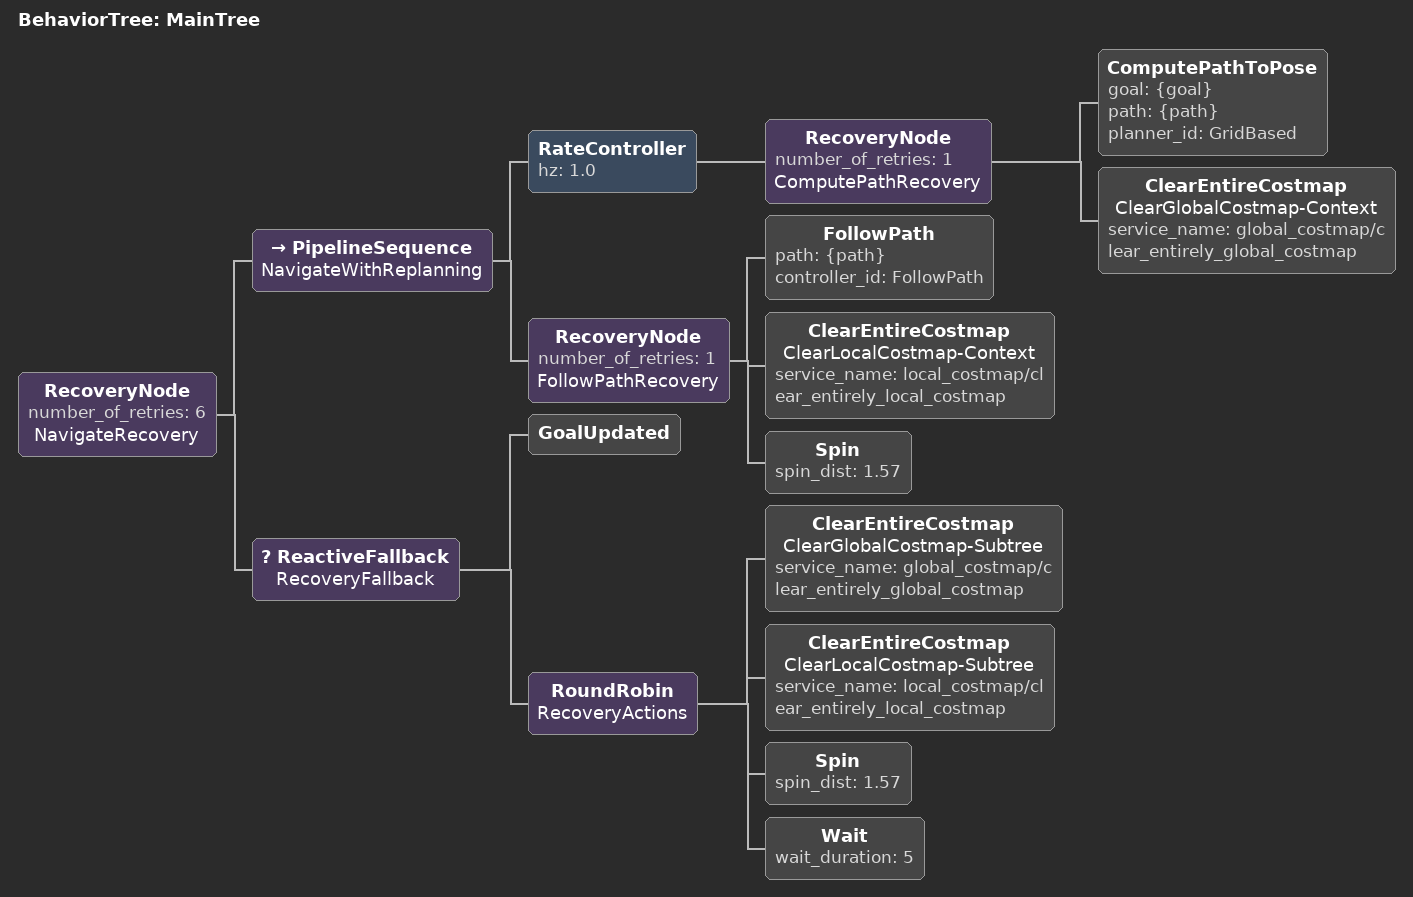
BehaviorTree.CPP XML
<?xml version="1.0"?>
<!--
  HUNTER Nav2 行为树：navigate_to_pose（文档 2.3/4.2 行为树决策）
  流程：恢复节点 → 计算路径(ComputePathToPose) → 跟随路径(FollowPath)
  恢复行为：清除全局/局部代价地图、原地旋转(Spin)、等待(Wait)
-->
<root main_tree_to_execute="MainTree">
  <BehaviorTree ID="MainTree">
    <RecoveryNode number_of_retries="6" name="NavigateRecovery">
      <PipelineSequence name="NavigateWithReplanning">
        <RateController hz="1.0">
          <RecoveryNode number_of_retries="1" name="ComputePathRecovery">
            <ComputePathToPose goal="{goal}" path="{path}" planner_id="GridBased"/>
            <ClearEntireCostmap name="ClearGlobalCostmap-Context"
              service_name="global_costmap/clear_entirely_global_costmap"/>
          </RecoveryNode>
        </RateController>
        <RecoveryNode number_of_retries="1" name="FollowPathRecovery">
          <FollowPath path="{path}" controller_id="FollowPath"/>
          <ClearEntireCostmap name="ClearLocalCostmap-Context"
            service_name="local_costmap/clear_entirely_local_costmap"/>
          <Spin spin_dist="1.57"/>
        </RecoveryNode>
      </PipelineSequence>
      <ReactiveFallback name="RecoveryFallback">
        <GoalUpdated/>
        <RoundRobin name="RecoveryActions">
          <ClearEntireCostmap name="ClearGlobalCostmap-Subtree"
            service_name="global_costmap/clear_entirely_global_costmap"/>
          <ClearEntireCostmap name="ClearLocalCostmap-Subtree"
            service_name="local_costmap/clear_entirely_local_costmap"/>
          <Spin spin_dist="1.57"/>
          <Wait wait_duration="5"/>
        </RoundRobin>
      </ReactiveFallback>
    </RecoveryNode>
  </BehaviorTree>
</root>
